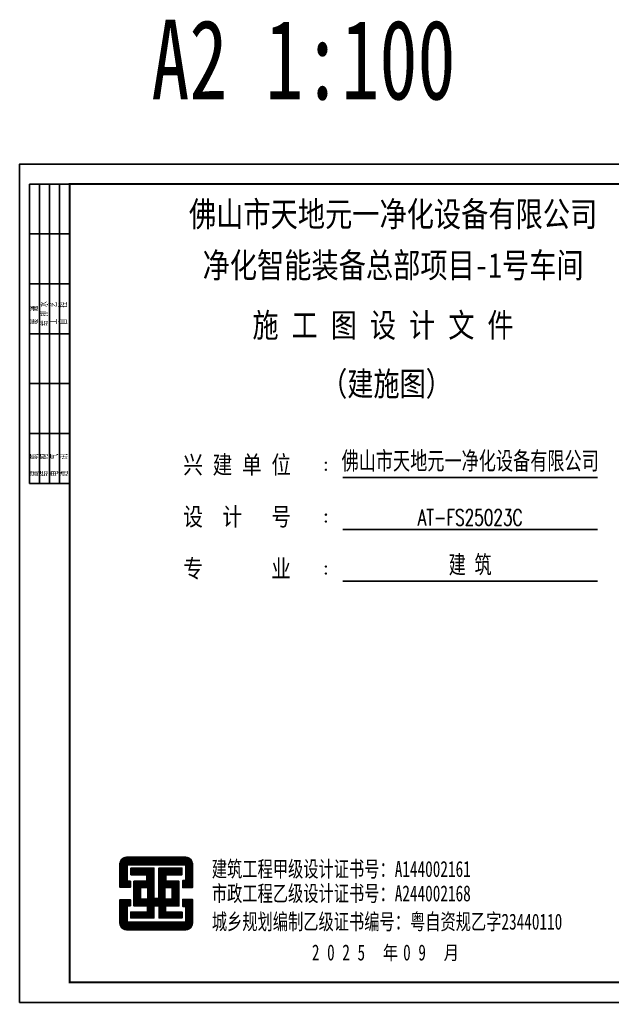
# Model space of a CAD drawing. Extents: x -446699 to 757189, y -606167 to -103070.
# Drawn here: x -429845 to -400145, y -296516 to -247282 of the extents above; entities that cross this region are included whole.
import ezdxf
from ezdxf.enums import TextEntityAlignment as Align

# ---------------------------------------------------------------- set-up
doc = ezdxf.new("R2010")
doc.units = 0
doc.header["$LTSCALE"] = 1000
doc.header["$MEASUREMENT"] = 0
for name, color, linetype in [('14', 14, 'Continuous'), ('PUB_DIM', 3, 'Continuous'), ('PUB_TEXT', 7, 'Continuous'), ('PUB_TITLE', 4, 'Continuous'), ('TK-TXT1', 140, 'Continuous')]:
    doc.layers.add(name, color=color, linetype=linetype)
doc.styles.add('-宋体', font='')
doc.styles.add('-新宋体', font='', dxfattribs={"width": 0.8})
doc.styles.add('-黑体', font='', dxfattribs={"width": 0.8})
doc.styles.add('DIM_FONT', font='SIMPLEX', dxfattribs={"width": 0.7, "bigfont": 'GBCBIG'})
doc.styles.get("Standard").update_dxf_attribs({"font": 'gbenor.shx', "bigfont": 'gbcbig.shx'})
doc.styles.get('-宋体').set_extended_font_data('FangSong')
doc.styles.get('-新宋体').set_extended_font_data('NSimSun')
doc.styles.get('-黑体').set_extended_font_data('SimHei')

# ---------------------------------------------------------------- blocks, each defined once
blk = doc.blocks.new('$titleblk$00000095')
for p, q in [((-150, 20), (-150, 0)), ((-150, 20), (0, 20)), ((-125, 20), (-125, 0)), ((-100, 20), (-100, 0)), ((-75, 20), (-75, 0)), ((-75, 20), (-75, 0)), ((-50, 20), (-50, 0)), ((-25, 20), (-25, 0)), ((0, 20), (0, 0)), ((-150, 15), (-75, 15)), ((-75, 15), (0, 15)), ((-150, 10), (-75, 10)), ((-75, 10), (0, 10)), ((-150, 5), (-75, 5)), ((-75, 5), (0, 5))]:
    blk.add_line(p, q)
at = {"width": 0.8}
for s, p in [('结   构', (-146.45, 10.91)), ('建   筑', (-146.45, 15.65)), ('给 排 水', (-71.03, 10.9)), ('暖  通', (-70.35, 15.73)), ('工   艺', (-70.35, 6.13)), ('电   气', (-146.45, 5.65)), ('自   控', (-70.35, 1.24)), ('通   讯', (-146.45, 0.88))]:
    blk.add_text(s, height=3.509, dxfattribs=at).set_placement(p)
blk = doc.blocks.new('weer')
at = {"layer": '14'}
h = blk.add_hatch(dxfattribs=at)
h.set_pattern_fill('ANSI31', color=256, scale=100, angle=135, style=0)
h.set_pattern_definition([(180, (-144463.316, -50934.867), (-3e-15, -12.5), [])])
edge = h.paths.add_edge_path()
edge.add_line((73001, 29938), (73001, 29856))
edge.add_line((73001, 29856), (72861, 29856))
edge.add_line((72861, 29856), (72861, 30167))
edge.add_arc((72951, 30167), 90, 90, 180, ccw=False)
edge.add_line((72951, 30257), (73741, 30257))
edge.add_arc((73741, 30167), 90, 0, 90, ccw=False)
edge.add_line((73831, 30167), (73831, 29851))
edge.add_line((73831, 29851), (73701, 29851))
edge.add_line((73701, 29851), (73701, 29945))
edge.add_line((73701, 29945), (73730, 29945))
edge.add_line((73730, 29945), (73744, 29945))
edge.add_line((73744, 29945), (73744, 30157))
edge.add_line((73744, 30157), (72957, 30157))
edge.add_line((72957, 30157), (72957, 29938))
edge.add_line((72957, 29938), (73001, 29938))
h.paths.add_polyline_path([(73383, 29705), (73383, 30113), (73691, 30113), (73691, 30025), (73477, 30025), (73477, 29938), (73650, 29938), (73650, 29608), (73470, 29608), (73470, 29525), (73692, 29525), (73692, 29448), (73384, 29448), (73384, 29609), (73315, 29609), (73315, 29448), (73006, 29448), (73006, 29525), (73229, 29525), (73229, 29608), (73049, 29608), (73049, 29938), (73222, 29938), (73222, 30025), (73008, 30025), (73008, 30113), (73316, 30113), (73316, 29705)])
h.paths.add_polyline_path([(73138, 29855), (73236, 29855), (73236, 29699), (73138, 29699)], flags=16)
h.paths.add_polyline_path([(73560, 29855), (73463, 29855), (73463, 29699), (73560, 29699)], flags=16)
edge = h.paths.add_edge_path()
edge.add_line((73001, 29608), (73001, 29690))
edge.add_line((73001, 29690), (72861, 29690))
edge.add_line((72861, 29690), (72861, 29379))
edge.add_arc((72951, 29379), 90, 180, 270)
edge.add_line((72951, 29289), (73741, 29289))
edge.add_arc((73741, 29379), 90, 270, 360)
edge.add_line((73831, 29379), (73831, 29695))
edge.add_line((73831, 29695), (73701, 29695))
edge.add_line((73701, 29695), (73701, 29601))
edge.add_line((73701, 29601), (73730, 29601))
edge.add_line((73730, 29601), (73744, 29601))
edge.add_line((73744, 29601), (73744, 29389))
edge.add_line((73744, 29389), (72957, 29389))
edge.add_line((72957, 29389), (72957, 29608))
edge.add_line((72957, 29608), (73001, 29608))
for points in [[(73001, 29939), (73001, 29857), (72861, 29857), (72861, 30168, -0.414214), (72951, 30258), (73741, 30258, -0.414214), (73831, 30168), (73831, 29852), (73701, 29852), (73701, 29946), (73730, 29946), (73744, 29946), (73744, 30158), (72957, 30158), (72957, 29939)], [(73001, 29608), (73001, 29690), (72861, 29690), (72861, 29379, 0.414214), (72951, 29289), (73741, 29289, 0.414214), (73831, 29379), (73831, 29695), (73701, 29695), (73701, 29601), (73730, 29601), (73744, 29601), (73744, 29389), (72957, 29389), (72957, 29608)]]:
    blk.add_lwpolyline(points, format="xyb", close=True, dxfattribs=at)
blk.add_lwpolyline([(73383, 29705), (73383, 29705), (73383, 30113), (73691, 30113), (73691, 30025), (73477, 30025), (73477, 29938), (73650, 29938), (73650, 29608), (73470, 29608), (73470, 29525), (73692, 29525), (73692, 29448), (73384, 29448), (73384, 29609), (73315, 29609), (73315, 29448), (73006, 29448), (73006, 29525), (73229, 29525), (73229, 29608), (73049, 29608), (73049, 29938), (73222, 29938), (73222, 30025), (73008, 30025), (73008, 30113), (73316, 30113), (73316, 29705), (73383, 29705)], dxfattribs=at)
for points in [[(73138, 29855), (73236, 29855), (73236, 29699), (73138, 29699)], [(73560, 29855), (73463, 29855), (73463, 29699), (73560, 29699)]]:
    blk.add_lwpolyline(points, close=True, dxfattribs=at)

msp = doc.modelspace()

# ---------------------------------------------------------------- linework, layer by layer
at = {"layer": 'PUB_TITLE'}
for p, q in [((-413645.4, -270220.3), (-400895.4, -270220.3)), ((-413645.4, -272822.2), (-400895.4, -272822.2)), ((-413645.4, -275422.2), (-400895.4, -275422.2))]:
    msp.add_line(p, q, dxfattribs=at)
msp.add_lwpolyline([(-429845.3, -296516.5), (-370445.3, -296516.5), (-370445.3, -254516.5), (-429845.3, -254516.5)], close=True, dxfattribs=at)
at = {"layer": 'PUB_TITLE', "const_width": 100}
msp.add_lwpolyline([(-427345.3, -295516.5), (-371445.3, -295516.5), (-371445.3, -255516.5), (-427345.3, -255516.5)], close=True, dxfattribs=at)
at = {"layer": 'PUB_TITLE'}
for points in [[(-414520.4, -269484.2, 1), (-414470.4, -269484.2, 1)], [(-414520.4, -269832.5, 1), (-414470.4, -269832.5, 1)], [(-414520.4, -272083.9, 1), (-414470.4, -272083.9, 1)], [(-414520.4, -272432.2, 1), (-414470.4, -272432.2, 1)], [(-414520.4, -274683.9, 1), (-414470.4, -274683.9, 1)], [(-414520.4, -275032.2, 1), (-414470.4, -275032.2, 1)]]:
    msp.add_lwpolyline(points, format="xyb", close=True, dxfattribs=at)

# ---------------------------------------------------------------- block references
at = {"xscale": 3.75, "yscale": 3.75, "zscale": 3.75}
msp.add_blockref('weer', (-698052.1, -402714.8), dxfattribs=at)
at = {"layer": 'PUB_TITLE', "xscale": 100, "yscale": 100, "zscale": 100, "rotation": 90}
msp.add_blockref('$titleblk$00000095', (-427345.3, -255516.5), dxfattribs=at)

# ---------------------------------------------------------------- texts
at = {"layer": 'PUB_DIM', "linetype": 'Continuous', "style": '-黑体', "width": 0.8}
for s, p in [('佛山市天地元一净化设备有限公司', (-411131.3, -257649.4, -4608)), ('净化智能装备总部项目-1号车间', (-411131.3, -260214, -4608))]:
    msp.add_text(s, height=1250, dxfattribs=at).set_placement(p, align=Align.CENTER)
at = {"layer": 'PUB_TEXT', "style": '-宋体', "width": 0.7}
msp.add_text('A2 1:100', height=4000, dxfattribs=at).set_placement((-423243.7, -251282.1))
at = {"layer": 'PUB_TITLE'}
for s, height, style, width, p in [('施 工 图 设 计 文 件 ', 1200, '-黑体', 0.8, (-418180.4, -263190.6)), ('（建施图）', 1200, '-黑体', 0.8, (-414735.4, -266127.2)), ('兴 建 单 位', 900, '-黑体', 0.8, (-421645.2, -270032.4)), ('设  计   号', 900, '-黑体', 0.8, (-421645.2, -272632.1)), ('专       业', 900, '-黑体', 0.8, (-421645.2, -275232.1)), ('建筑工程甲级设计证书号：A144002161', 800, '-宋体', 0.7, (-420215.4, -290233.2)), ('市政工程乙级设计证书号：A244002168', 800, '-宋体', 0.7, (-420215.4, -291456.8)), ('城乡规划编制乙级证书编号：粤自资规乙字23440110', 800, '-宋体', 0.7, (-420215.4, -292872.5)), ('2 0 2 5     0 9', 800, '-宋体', 0.7, (-415201.2, -294416.2)), ('年      月    ', 700, '-黑体', 0.8, (-411645.9, -294380.7))]:
    msp.add_text(s, height=height, dxfattribs=dict(at, style=style, width=width)).set_placement(p)
at = {"layer": 'PUB_TITLE', "style": 'DIM_FONT', "width": 0.7}
msp.add_text('AT-FS25023C', height=800, dxfattribs=at).set_placement((-407270.4, -272622.2), align=Align.CENTER)
at = {"layer": 'TK-TXT1', "style": '-新宋体', "width": 0.7}
for s, p in [('佛山市天地元一净化设备有限公司', (-407270.4, -269832.5)), ('建 筑', (-407270.4, -275032.2))]:
    msp.add_text(s, height=900, dxfattribs=at).set_placement(p, align=Align.CENTER)

doc.saveas('drawing.dxf')
